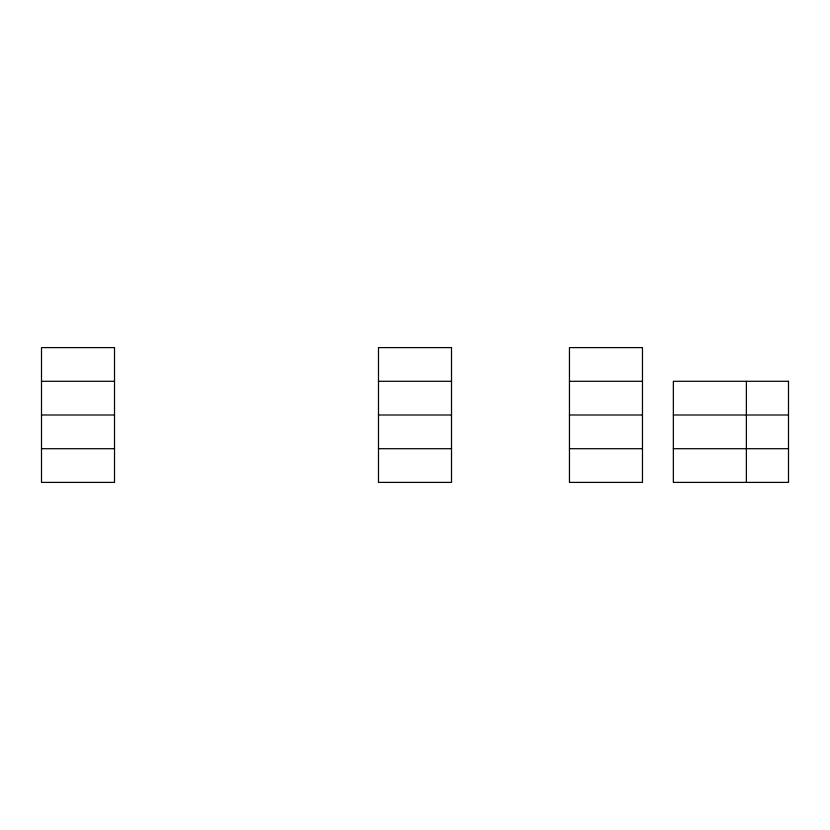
<?xml version="1.0" encoding="UTF-8"?>
<svg xmlns="http://www.w3.org/2000/svg" width="830" height="830" viewBox="0 0 830 830"><rect width="100%" height="100%" fill="white"/><g stroke="black" fill="none" stroke-linecap="round" stroke-linejoin="round"><path stroke-width="1.25" d="M41.5 381.302L114.519 381.302M378.49 381.302L451.51 381.302M569.453 381.302L642.472 381.302M41.5 415L114.519 415M378.49 415L451.51 415M569.453 415L642.472 415M673.358 415L788.5 415M41.5 448.698L114.519 448.698M378.49 448.698L451.51 448.698M569.453 448.698L642.472 448.698M673.358 448.698L788.5 448.698M746.378 381.302L746.378 482.396M114.519 347.604L41.5 347.604L41.5 482.396L114.519 482.396L114.519 347.604M451.51 347.604L378.49 347.604L378.49 482.396L451.51 482.396L451.51 347.604M642.472 347.604L569.453 347.604L569.453 482.396L642.472 482.396L642.472 347.604M788.5 381.302L673.358 381.302L673.358 482.396L788.5 482.396L788.5 381.302"/></g></svg>
